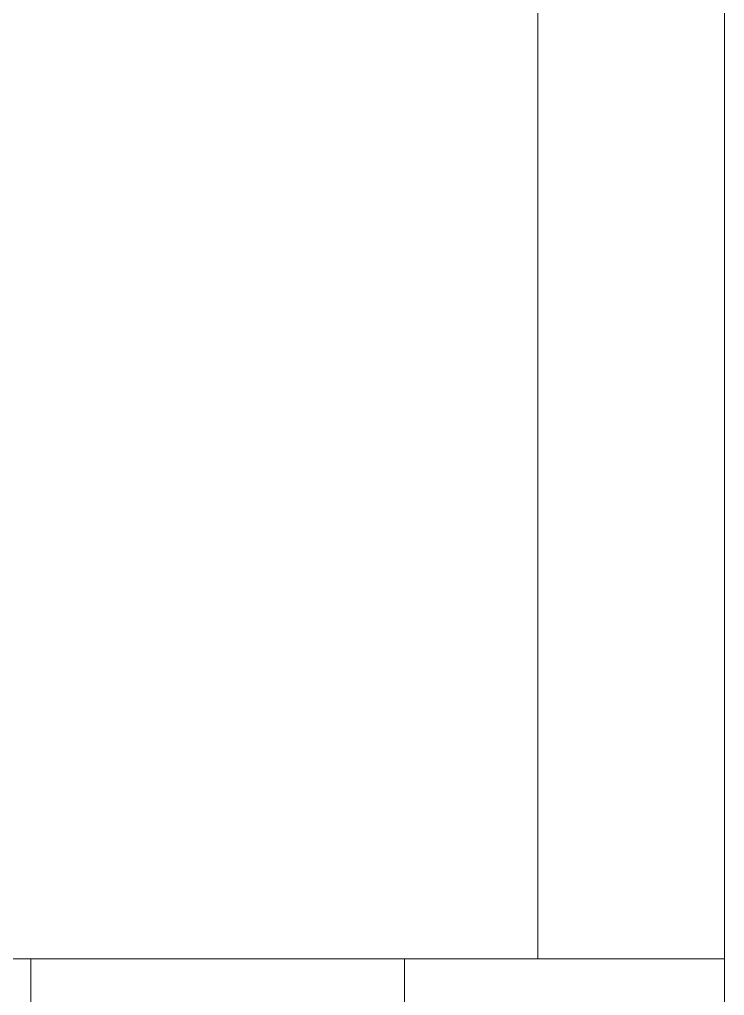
# Model space of a CAD drawing. Header units: millimetres. Extents: x -177800 to -26107, y -132450 to -18386.
# Drawn here: x -160680.7 to -160586.4, y -128157.3 to -128026.8 of the extents above; entities that cross this region are included whole.
import ezdxf

# ---------------------------------------------------------------- set-up
doc = ezdxf.new("R2010")
doc.units = ezdxf.units.MM
doc.layers.add('0-1', color=7, linetype='Continuous', lineweight=5)
for name, color, linetype, lineweight, true_color in [('A-_WALL----_E', 6, 'Continuous', 9, 0xff00ff), ('A-_WALL----_E-1', 6, 'Continuous', 18, 0xff00ff), ('A-_WALL----_H-2', 9, 'Continuous', 9, 0x808080), ('A-_WIND----_E', 6, 'Continuous', 9, 0xff00ff)]:
    doc.layers.add(name, color=color, linetype=linetype, lineweight=lineweight, true_color=true_color)

# ---------------------------------------------------------------- blocks, each defined once
blk = doc.blocks.new('IDA - Louver w Top Hung  - 2 Panels - 1200L X 1500H - B3-AW01-5301240-BLK 2 UPPER ROOF PLAN')
at = {"layer": 'A-_WIND----_E'}
for p, q in [((-550, 25), (-600, 25)), ((-600, 25), (-600, -25)), ((-600, -25), (-550, -25))]:
    blk.add_line(p, q, dxfattribs=at)
blk = doc.blocks.new('1599_DB_A_BLK3_1STGD_R21_rvt-1-BLK 2 UPPER ROOF PLAN')
at = {"layer": 'A-_WALL----_H-2'}
h = blk.add_hatch(dxfattribs=at)
h.set_pattern_fill('FP_5', color=256, style=0, pattern_type=2)
h.set_pattern_definition([(0, (0, 0), (1016, 254), [83.82, -678.18, 83.82, -678.18, -4064]), (0, (0, 0), (1016, 254), [-1524, 83.82, -1440.18, 83.82, -678.18, -1778]), (0, (0, 0), (1016, 254), [-3810, 83.82, -424.18, 83.82, -1186.18]), (120, (381, 127), (-727.97045, 752.8818), [83.82, -678.18, 83.82, -678.18, -4064]), (120, (381, 127), (-727.97045, 752.8818), [-1524, 83.82, -1440.18, 83.82, -678.18, -1778]), (120, (381, 127), (-727.97045, 752.8818), [-3810, 83.82, -424.18, 83.82, -1186.18]), (240, (508, 635), (-288.02955, -1006.8818), [83.82, -678.18, 83.82, -678.18, -4064]), (240, (508, 635), (-288.02955, -1006.8818), [-1524, 83.82, -1440.18, 83.82, -678.18, -1778]), (240, (508, 635), (-288.02955, -1006.8818), [-3810, 83.82, -424.18, 83.82, -1186.18])])
h.paths.add_polyline_path([(-160711.37, -130277.37), (-160611.37, -130277.37), (-160611.37, -130252.37), (-160711.37, -130252.37)])
h.paths.add_polyline_path([(-160711.37, -129552.37), (-160611.37, -129552.37), (-160611.37, -129352.37), (-160711.37, -129352.37), (-160711.37, -129454.68)])
h.paths.add_polyline_path([(-160611.37, -128152.37), (-160611.37, -124302.37), (-160711.37, -124302.37), (-160711.37, -128152.37)])
h.paths.add_polyline_path([(-160679.03, -123602.37), (-160611.37, -123602.37), (-160611.37, -121127.37), (-160711.37, -121127.37), (-160711.37, -123602.37)])
at = {"layer": 'A-_WALL----_E'}
for p, q in [((-160611.37, -121127.37), (-160611.37, -128152.37)), ((-160736.37, -128152.37), (-160586.37, -128152.37)), ((-160586.37, -128152.37), (-160586.37, -129352.37))]:
    blk.add_line(p, q, dxfattribs=at)
at = {"layer": 'A-_WALL----_E-1'}
for p, q in [((-160586.37, -128152.37), (-160586.37, -121127.37)), ((-160736.37, -128152.37), (-160586.37, -128152.37))]:
    blk.add_line(p, q, dxfattribs=at)
at = {"layer": 'A-_WIND----_E', "rotation": 269.9999999999997}
blk.add_blockref('IDA - Louver w Top Hung  - 2 Panels - 1200L X 1500H - B3-AW01-5301240-BLK 2 UPPER ROOF PLAN', (-160654.18, -128752.37), dxfattribs=at)

msp = doc.modelspace()

# ---------------------------------------------------------------- block references
at = {"layer": '0-1'}
msp.add_blockref('1599_DB_A_BLK3_1STGD_R21_rvt-1-BLK 2 UPPER ROOF PLAN', (0, 0), dxfattribs=at)

doc.saveas('drawing.dxf')
